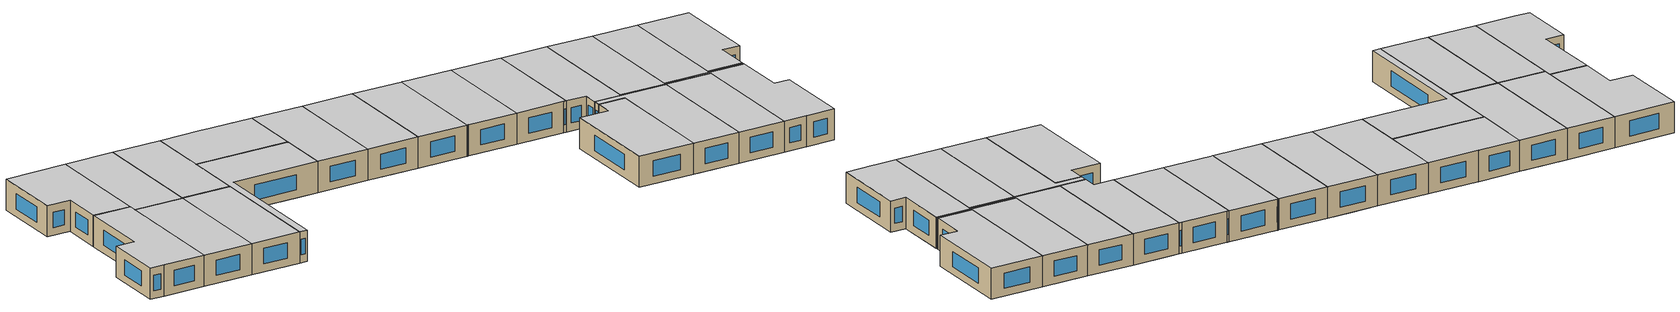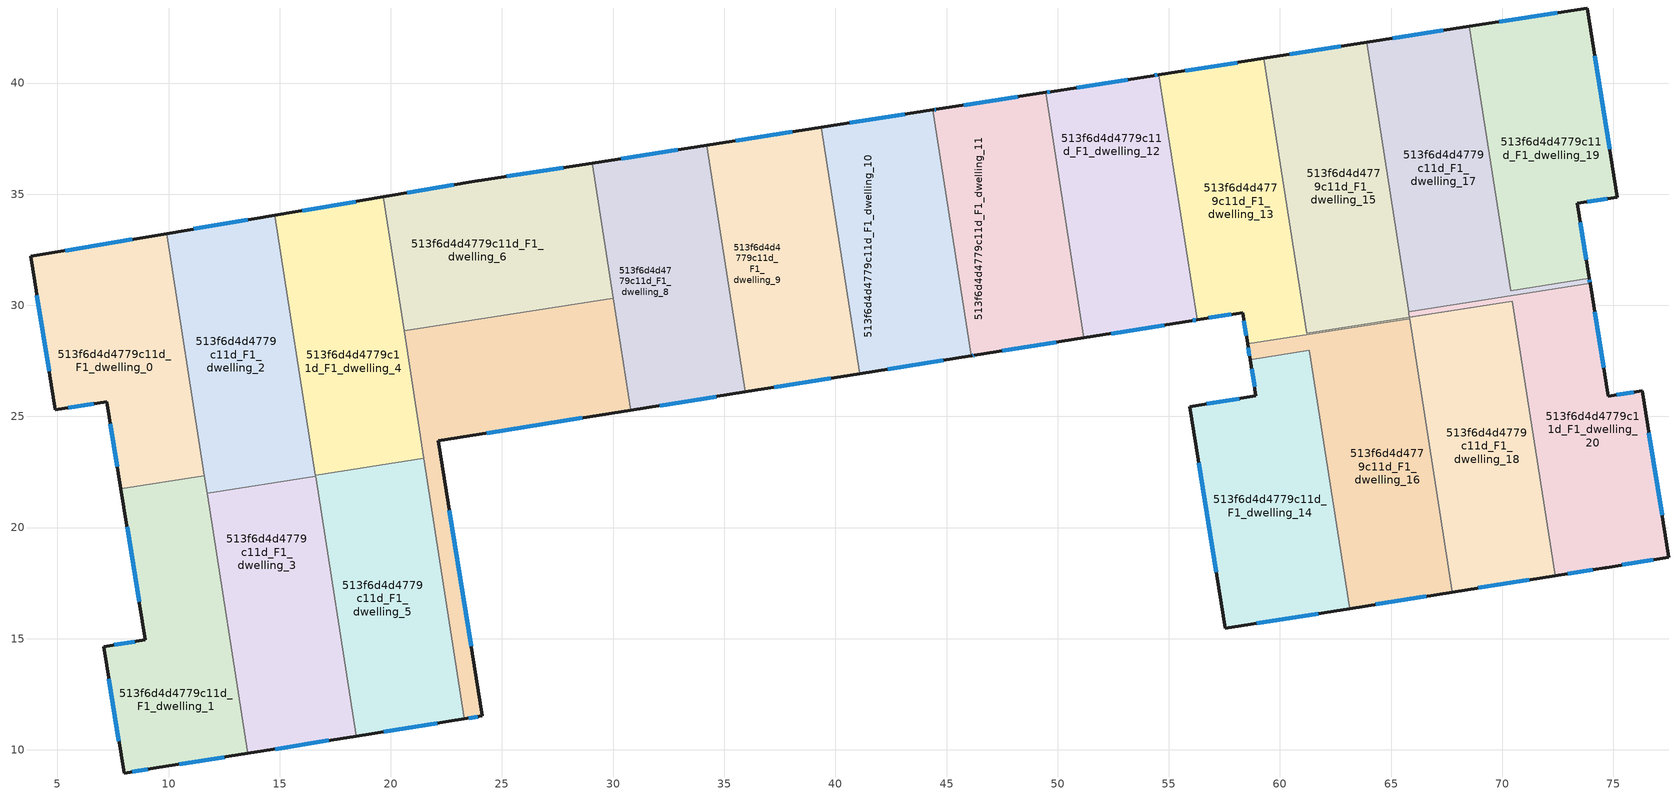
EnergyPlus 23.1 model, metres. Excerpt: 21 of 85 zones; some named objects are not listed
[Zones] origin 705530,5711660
513f6d4d4779c11d_F1_dwelling_0
 floor to 513f6d4d4779c11d_F0_dwelling_0 (EU_floor_Construction): 9.69,33.19 11.38,22.35 7.85,21.8 7.23,25.66 4.9,25.29 3.8,32.2 z3
 floor to 513f6d4d4779c11d_F0_dwelling_2 (EU_floor_Construction): 9.91,33.23 11.61,22.33 11.39,22.3 9.69,33.19 z3
 floor to 513f6d4d4779c11d_F0_dwelling_1 (EU_floor_Construction): 11.38,22.35 11.39,22.3 7.86,21.75 7.85,21.8 z3
 wall outside (EU_wall_Construction): 9.91,33.23 3.8,32.2 4.9,25.29 7.23,25.66 7.85,21.75 z3:6
 wall to 513f6d4d4779c11d_F1_dwelling_1 (EU_wall_Construction): 7.85,21.75 11.61,22.33 z3:6
 wall to 513f6d4d4779c11d_F1_dwelling_2 (EU_wall_Construction): 11.61,22.33 9.91,33.23 z3:6
 window (EU_Window_Construction): 8.36,32.97 5.34,32.46 / 7.39,24.67 7.7,22.74 / 5.49,25.38 6.64,25.56 / 4.07,30.45 4.62,27.04 z3.76:5.24
 ceiling to 513f6d4d4779c11d_F2_dwelling_0 (EU_floor_Construction): 11.61,22.33 9.91,33.23 3.8,32.2 4.9,25.29 7.23,25.66 7.85,21.75 z6
513f6d4d4779c11d_F1_dwelling_1
 floor to 513f6d4d4779c11d_F0_dwelling_3 (EU_floor_Construction): 12.67,15.54 13.56,9.84 9.44,9.18 7.99,8.96 7.08,14.65 8.95,14.94 8.95,14.96 z3
 floor to 513f6d4d4779c11d_F0_dwelling_1 (EU_floor_Construction): 11.73,21.55 12.67,15.54 8.95,14.96 7.86,21.75 11.39,22.3 11.51,21.52 z3
 floor to 513f6d4d4779c11d_F0_dwelling_2 (EU_floor_Construction): 11.61,22.33 11.73,21.57 11.51,21.54 11.51,21.52 11.39,22.3 z3
 wall outside (EU_wall_Construction): 7.85,21.75 8.95,14.94 7.08,14.65 7.99,8.96 9.44,9.18 13.56,9.84 z3:6
 wall to 513f6d4d4779c11d_F1_dwelling_3 (EU_wall_Construction): 13.56,9.84 11.73,21.56 z3:6
 wall to 513f6d4d4779c11d_F1_dwelling_2 (EU_wall_Construction): 11.73,21.56 11.61,22.33 z3:6
 window (EU_Window_Construction): 8.36,9.02 9.07,9.13 / 7.31,13.21 7.76,10.4 / 8.48,14.87 7.55,14.72 / 8.13,20.03 8.67,16.66 / 10.48,9.35 12.51,9.67 z3.76:5.24
 ceiling to 513f6d4d4779c11d_F2_dwelling_1 (EU_floor_Construction): 13.56,9.84 11.61,22.33 7.85,21.75 8.95,14.94 7.08,14.65 7.99,8.96 9.44,9.18 z6
513f6d4d4779c11d_F1_dwelling_10
 floor to 513f6d4d4779c11d_F0_dwelling_10 (EU_floor_Construction): 41.95,38.41 43.67,27.34 41.09,26.92 39.37,38.01 z3
 floor to 513f6d4d4779c11d_F0_dwelling_11 (EU_floor_Construction): 44.39,38.79 46.11,27.72 43.67,27.34 41.95,38.41 z3
 wall outside (EU_wall_Construction): 41.09,26.92 46.11,27.72 / 44.39,38.79 39.37,38.01 z3:6
 wall to 513f6d4d4779c11d_F1_dwelling_11 (EU_wall_Construction): 46.11,27.72 44.39,38.79 z3:6
 wall to 513f6d4d4779c11d_F1_dwelling_9 (EU_wall_Construction): 39.37,38.01 41.09,26.92 z3:6
 window (EU_Window_Construction): 42.36,27.13 44.84,27.52 / 43.12,38.59 40.64,38.2 z3.76:5.24
 ceiling to 513f6d4d4779c11d_F2_dwelling_10 (EU_floor_Construction): 46.11,27.72 44.39,38.79 39.37,38.01 41.09,26.92 z6
513f6d4d4779c11d_F1_dwelling_11
 floor to 513f6d4d4779c11d_F0_dwelling_11 (EU_floor_Construction): 46.88,39.18 48.61,28.12 46.25,27.75 46.16,27.73 46.11,27.72 44.39,38.79 z3
 floor to 513f6d4d4779c11d_F0_dwelling_13 (EU_floor_Construction): 50.32,34.06 51.18,28.53 48.61,28.12 47.74,33.66 z3
 floor to 513f6d4d4779c11d_F0_dwelling_12 (EU_floor_Construction): 49.46,39.58 50.32,34.06 47.74,33.66 46.88,39.18 z3
 wall outside (EU_wall_Construction): 49.46,39.58 44.53,38.81 44.43,38.8 44.39,38.79 / 46.11,27.72 46.16,27.73 46.26,27.75 51.18,28.53 z3:6
 wall to 513f6d4d4779c11d_F1_dwelling_12 (EU_wall_Construction): 51.18,28.53 49.46,39.58 z3:6
 window (EU_Window_Construction): 44.51,38.81 44.46,38.8 / 48.21,39.38 45.78,39.01 / 47.5,27.95 49.94,28.34 / 46.18,27.74 46.23,27.74 z3.76:5.24
 ceiling to 513f6d4d4779c11d_F2_dwelling_11 (EU_floor_Construction): 51.18,28.53 49.46,39.58 44.53,38.81 44.43,38.8 44.39,38.79 46.11,27.72 46.16,27.73 46.26,27.75 z6
513f6d4d4779c11d_F1_dwelling_12
 floor to 513f6d4d4779c11d_F0_dwelling_12 (EU_floor_Construction): 54.55,40.37 55.41,34.85 50.32,34.06 49.46,39.58 49.59,39.6 49.71,39.62 54.31,40.33 z3
 floor to 513f6d4d4779c11d_F0_dwelling_13 (EU_floor_Construction): 55.41,34.85 56.27,29.35 56.17,29.33 51.18,28.53 50.32,34.06 z3
 wall outside (EU_wall_Construction): 54.55,40.37 54.31,40.33 49.71,39.62 49.46,39.58 / 51.18,28.53 56.03,29.31 56.27,29.35 z3:6
 wall to 513f6d4d4779c11d_F1_dwelling_13 (EU_wall_Construction): 56.27,29.35 54.55,40.37 z3:6
 window (EU_Window_Construction): 54.49,40.36 54.37,40.34 / 56.09,29.32 56.21,29.34 / 52.41,28.73 54.8,29.11 / 49.64,39.61 49.52,39.59 / 53.14,40.15 50.87,39.8 z3.76:5.24
 ceiling to 513f6d4d4779c11d_F2_dwelling_12 (EU_floor_Construction): 56.03,29.31 56.27,29.35 54.55,40.37 54.31,40.33 49.71,39.62 49.46,39.58 51.18,28.53 z6
513f6d4d4779c11d_F1_dwelling_13
 floor to 513f6d4d4779c11d_F0_dwelling_14 (EU_floor_Construction): 59.28,41.11 61.2,28.74 65.83,29.46 65.84,29.4 58.55,28.26 58.32,29.67 57.01,29.47 55.3,40.49 z3
 floor to 513f6d4d4779c11d_F0_dwelling_12 (EU_floor_Construction): 55.3,40.49 56.16,34.97 55.41,34.85 54.55,40.37 z3
 floor to 513f6d4d4779c11d_F0_dwelling_13 (EU_floor_Construction): 56.16,34.97 57.01,29.47 56.27,29.35 55.41,34.85 z3
 wall outside (EU_wall_Construction): 56.27,29.35 58.32,29.67 58.55,28.26 / 59.28,41.11 54.55,40.37 z3:6
 wall to 513f6d4d4779c11d_F1_dwelling_18 (EU_wall_Construction): 65.84,29.4 65.83,29.46 61.2,28.74 z3:6
 wall to 513f6d4d4779c11d_F1_dwelling_16 (EU_wall_Construction): 58.55,28.26 65.84,29.4 z3:6
 wall to 513f6d4d4779c11d_F1_dwelling_15 (EU_wall_Construction): 61.2,28.74 59.28,41.11 z3:6
 window (EU_Window_Construction): 58.38,29.32 58.49,28.62 / 56.79,29.43 57.8,29.59 / 58.08,40.92 55.75,40.56 z3.76:5.24
 ceiling to 513f6d4d4779c11d_F2_dwelling_13 (EU_floor_Construction): 65.84,29.4 65.83,29.46 61.2,28.74 59.28,41.11 54.55,40.37 56.27,29.35 58.32,29.67 58.55,28.26 z6
513f6d4d4779c11d_F1_dwelling_14
 floor to 513f6d4d4779c11d_F0_dwelling_15 (EU_floor_Construction): 61.56,26.46 63.13,16.36 57.55,15.47 55.95,25.45 58.92,25.92 58.9,26.05 z3
 floor to 513f6d4d4779c11d_F0_dwelling_17 (EU_floor_Construction): 61.32,27.98 61.56,26.46 58.9,26.05 58.66,27.56 z3
 wall outside (EU_wall_Construction): 58.66,27.56 58.92,25.92 55.95,25.45 57.55,15.47 63.13,16.36 z3:6
 wall to 513f6d4d4779c11d_F1_dwelling_16 (EU_wall_Construction): 63.13,16.36 61.32,27.98 58.66,27.56 z3:6
 window (EU_Window_Construction): 58.96,15.69 61.72,16.13 / 56.35,22.92 57.14,17.99 / 58.17,25.8 56.7,25.57 / 58.72,27.15 58.86,26.34 z3.76:5.24
 ceiling to 513f6d4d4779c11d_F2_dwelling_14 (EU_floor_Construction): 63.13,16.36 61.32,27.98 58.66,27.56 58.92,25.92 55.95,25.45 57.55,15.47 z6
513f6d4d4779c11d_F1_dwelling_15
 floor to 513f6d4d4779c11d_F0_dwelling_16 (EU_floor_Construction): 63.9,41.83 65.79,29.72 65.79,29.67 65.82,29.47 70.15,30.14 61.83,28.84 59.91,41.21 z3
 floor to 513f6d4d4779c11d_F0_dwelling_14 (EU_floor_Construction): 59.91,41.21 61.83,28.84 61.2,28.74 59.28,41.11 z3
 wall outside (EU_wall_Construction): 63.9,41.83 59.28,41.11 z3:6
 wall to 513f6d4d4779c11d_F1_dwelling_20 (EU_wall_Construction): 70.45,30.18 65.82,29.47 65.79,29.67 65.79,29.72 z3:6
 wall to 513f6d4d4779c11d_F1_dwelling_17 (EU_wall_Construction): 65.79,29.72 63.9,41.83 z3:6
 wall to 513f6d4d4779c11d_F1_dwelling_18 (EU_wall_Construction): 61.2,28.74 70.45,30.18 z3:6
 window (EU_Window_Construction): 62.73,41.65 60.44,41.29 z3.76:5.24
 ceiling to 513f6d4d4779c11d_F2_dwelling_15 (EU_floor_Construction): 70.45,30.18 65.82,29.47 65.79,29.67 63.9,41.83 59.28,41.11 61.2,28.74 z6
513f6d4d4779c11d_F1_dwelling_16
 floor to 513f6d4d4779c11d_F0_dwelling_17 (EU_floor_Construction): 65.9,29.02 67.75,17.1 63.76,16.46 62.19,26.56 61.56,26.46 61.32,27.98 58.66,27.56 58.61,27.88 z3
 floor to 513f6d4d4779c11d_F0_dwelling_15 (EU_floor_Construction): 62.19,26.56 63.76,16.46 63.13,16.36 61.56,26.46 z3
 floor to 513f6d4d4779c11d_F0_dwelling_14 (EU_floor_Construction): 65.84,29.4 65.9,29.02 58.61,27.88 58.55,28.26 z3
 wall outside (EU_wall_Construction): 63.13,16.36 67.75,17.1 / 58.55,28.26 58.66,27.56 z3:6
 wall to 513f6d4d4779c11d_F1_dwelling_18 (EU_wall_Construction): 67.75,17.1 65.84,29.4 z3:6
 window (EU_Window_Construction): 64.3,16.54 66.59,16.91 / 58.57,28.09 58.63,27.74 z3.76:5.24
 ceiling to 513f6d4d4779c11d_F2_dwelling_16 (EU_floor_Construction): 67.75,17.1 65.84,29.4 58.55,28.26 58.66,27.56 61.32,27.98 63.13,16.36 z6
513f6d4d4779c11d_F1_dwelling_17
 floor to 513f6d4d4779c11d_F0_dwelling_16 (EU_floor_Construction): 64.32,41.89 66.21,29.79 65.79,29.72 63.9,41.83 z3
 floor to 513f6d4d4779c11d_F0_dwelling_18 (EU_floor_Construction): 68.52,42.55 70.38,30.66 73.92,31.21 73.95,30.99 66.21,29.79 64.32,41.89 z3
 wall outside (EU_wall_Construction): 68.52,42.55 63.9,41.83 / 73.95,30.99 73.92,31.21 z3:6
 wall to 513f6d4d4779c11d_F1_dwelling_19 (EU_wall_Construction): 73.92,31.21 70.38,30.66 68.52,42.55 z3:6
 wall to 513f6d4d4779c11d_F1_dwelling_20 (EU_wall_Construction): 65.79,29.72 73.95,30.99 z3:6
 window (EU_Window_Construction): 67.35,42.37 65.07,42.01 / 73.94,31.05 73.93,31.15 z3.76:5.24
 ceiling to 513f6d4d4779c11d_F2_dwelling_17 (EU_floor_Construction): 73.95,30.99 73.92,31.21 70.38,30.66 68.52,42.55 63.9,41.83 65.79,29.72 z6
513f6d4d4779c11d_F1_dwelling_18
 floor to 513f6d4d4779c11d_F0_dwelling_19 (EU_floor_Construction): 70.45,30.18 72.38,17.83 68.17,17.16 66.25,29.53 62.63,28.96 z3
 floor to 513f6d4d4779c11d_F0_dwelling_17 (EU_floor_Construction): 66.32,29.08 68.17,17.16 67.75,17.1 65.9,29.02 z3
 floor to 513f6d4d4779c11d_F0_dwelling_14 (EU_floor_Construction): 66.25,29.53 66.32,29.08 65.9,29.02 65.83,29.46 61.2,28.74 z3
 wall outside (EU_wall_Construction): 67.75,17.1 72.38,17.83 z3:6
 wall to 513f6d4d4779c11d_F1_dwelling_20 (EU_wall_Construction): 72.38,17.83 70.45,30.18 z3:6
 window (EU_Window_Construction): 68.92,17.28 71.21,17.65 z3.76:5.24
 ceiling to 513f6d4d4779c11d_F2_dwelling_18 (EU_floor_Construction): 72.38,17.83 70.45,30.18 61.2,28.74 65.83,29.46 67.75,17.1 z6
513f6d4d4779c11d_F1_dwelling_19
 floor to 513f6d4d4779c11d_F0_dwelling_18 (EU_floor_Construction): 68.73,42.58 70.58,30.72 73.91,31.24 73.92,31.21 70.38,30.66 68.52,42.55 z3
 floor to 513f6d4d4779c11d_F0_dwelling_20 (EU_floor_Construction): 73.82,43.38 75.19,34.87 73.38,34.58 73.91,31.24 70.58,30.72 68.73,42.58 z3
 wall outside (EU_wall_Construction): 73.92,31.21 73.38,34.58 75.19,34.87 73.82,43.38 68.52,42.55 z3:6
 window (EU_Window_Construction): 74.84,37.02 74.16,41.22 / 73.83,34.65 74.73,34.79 / 73.78,32.06 73.51,33.73 / 72.48,43.17 69.86,42.76 z3.76:5.24
 ceiling to 513f6d4d4779c11d_F2_dwelling_19 (EU_floor_Construction): 73.92,31.21 73.38,34.58 75.19,34.87 73.82,43.38 68.52,42.55 70.38,30.66 z6
513f6d4d4779c11d_F1_dwelling_2
 floor to 513f6d4d4779c11d_F0_dwelling_2 (EU_floor_Construction): 14.34,33.98 16.17,22.28 16.61,22.35 16.61,22.33 11.73,21.57 9.91,33.23 z3
 floor to 513f6d4d4779c11d_F0_dwelling_5 (EU_floor_Construction): 16.61,22.33 16.62,22.32 11.73,21.56 11.73,21.57 z3
 floor to 513f6d4d4779c11d_F0_dwelling_4 (EU_floor_Construction): 14.79,34.05 16.1,25.64 15.65,25.57 14.34,33.98 z3
 floor to 513f6d4d4779c11d_F0_dwelling_7 (EU_floor_Construction): 16.1,25.64 16.61,22.35 16.17,22.28 15.65,25.57 z3
 wall outside (EU_wall_Construction): 14.79,34.05 9.91,33.23 z3:6
 wall to 513f6d4d4779c11d_F1_dwelling_3 (EU_wall_Construction): 11.73,21.56 16.62,22.32 z3:6
 wall to 513f6d4d4779c11d_F1_dwelling_4 (EU_wall_Construction): 16.61,22.36 14.79,34.05 z3:6
 wall to 513f6d4d4779c11d_F1_dwelling_5 (EU_wall_Construction): 16.62,22.32 16.61,22.36 z3:6
 window (EU_Window_Construction): 13.55,33.85 11.14,33.44 z3.76:5.24
 ceiling to 513f6d4d4779c11d_F2_dwelling_2 (EU_floor_Construction): 16.62,22.32 14.79,34.05 9.91,33.23 11.73,21.56 z6
513f6d4d4779c11d_F1_dwelling_20
 floor to 513f6d4d4779c11d_F0_dwelling_21 (EU_floor_Construction): 73.96,30.95 74.76,25.92 76.3,26.16 77.5,18.66 72.59,17.87 70.66,30.22 66.24,29.53 66.21,29.75 z3
 floor to 513f6d4d4779c11d_F0_dwelling_16 (EU_floor_Construction): 66.78,29.62 65.82,29.47 65.79,29.67 65.79,29.72 66.21,29.79 66.24,29.53 z3
 floor adiabatic (EU_floor_Construction): 70.66,30.22 72.59,17.87 72.38,17.83 70.45,30.19 66.78,29.62 66.24,29.53 z3
 floor to 513f6d4d4779c11d_F0_dwelling_18 (EU_floor_Construction): 73.95,30.99 73.96,30.95 66.21,29.75 66.21,29.79 z3
 wall outside (EU_wall_Construction): 72.38,17.83 74.65,18.2 74.69,18.2 77.5,18.66 76.3,26.16 74.76,25.92 73.95,30.99 z3:6
 window (EU_Window_Construction): 77.19,20.55 76.6,24.26 / 75.4,18.32 76.79,18.54 / 72.95,17.93 74.07,18.11 / 74.56,27.2 74.16,29.71 / 75.91,26.1 75.15,25.98 z3.76:5.24
 ceiling to 513f6d4d4779c11d_F2_dwelling_20 (EU_floor_Construction): 77.5,18.66 76.3,26.16 74.76,25.92 73.95,30.99 65.79,29.72 65.79,29.67 65.82,29.47 70.45,30.19 72.38,17.83 74.65,18.2 74.69,18.2 z6
513f6d4d4779c11d_F1_dwelling_3
 floor to 513f6d4d4779c11d_F0_dwelling_1 (EU_floor_Construction): 16.17,22.25 17.11,16.23 12.67,15.54 11.73,21.55 z3
 floor to 513f6d4d4779c11d_F0_dwelling_3 (EU_floor_Construction): 17.15,15.98 17.99,10.55 13.56,9.84 12.67,15.54 17.11,16.23 z3
 floor to 513f6d4d4779c11d_F0_dwelling_5 (EU_floor_Construction): 16.62,22.32 18.44,10.62 17.99,10.55 17.15,15.98 17.11,16.23 16.17,22.25 11.73,21.56 z3
 wall outside (EU_wall_Construction): 13.56,9.84 18.44,10.62 z3:6
 wall to 513f6d4d4779c11d_F1_dwelling_5 (EU_wall_Construction): 18.44,10.62 16.62,22.32 z3:6
 window (EU_Window_Construction): 14.79,10.04 17.2,10.42 z3.76:5.24
 ceiling to 513f6d4d4779c11d_F2_dwelling_3 (EU_floor_Construction): 18.44,10.62 16.62,22.32 11.73,21.56 13.56,9.84 z6
513f6d4d4779c11d_F1_dwelling_4
 floor to 513f6d4d4779c11d_F0_dwelling_4 (EU_floor_Construction): 18.99,34.76 20.02,28.16 20.68,28.27 20.97,26.4 16.1,25.64 14.79,34.05 z3
 floor to 513f6d4d4779c11d_F0_dwelling_7 (EU_floor_Construction): 20.97,26.4 21.49,23.12 16.61,22.36 16.1,25.64 z3
 floor to 513f6d4d4779c11d_F0_dwelling_6 (EU_floor_Construction): 19.65,34.88 20.68,28.27 20.02,28.16 18.99,34.76 z3
 wall outside (EU_wall_Construction): 19.65,34.88 14.79,34.05 z3:6
 wall to 513f6d4d4779c11d_F1_dwelling_5 (EU_wall_Construction): 16.61,22.36 21.49,23.12 z3:6
 wall to 513f6d4d4779c11d_F1_dwelling_6 (EU_wall_Construction): 20.59,28.85 19.65,34.88 z3:6
 wall to 513f6d4d4779c11d_F1_dwelling_7 (EU_wall_Construction): 21.49,23.12 20.59,28.85 z3:6
 window (EU_Window_Construction): 18.42,34.67 16.02,34.26 z3.76:5.24
 ceiling to 513f6d4d4779c11d_F2_dwelling_4 (EU_floor_Construction): 21.49,23.12 19.65,34.88 14.79,34.05 16.61,22.36 z6
513f6d4d4779c11d_F1_dwelling_5
 floor to 513f6d4d4779c11d_F0_dwelling_5 (EU_floor_Construction): 20.82,22.99 22.65,11.29 18.44,10.62 16.61,22.33 z3
 floor to 513f6d4d4779c11d_F0_dwelling_2 (EU_floor_Construction): 20.82,23.01 20.82,22.99 16.61,22.33 16.61,22.35 z3
 floor to 513f6d4d4779c11d_F0_dwelling_7 (EU_floor_Construction): 21.49,23.12 23.31,11.4 22.65,11.29 20.82,23.01 16.61,22.35 z3
 wall outside (EU_wall_Construction): 18.44,10.62 23.31,11.4 z3:6
 wall to 513f6d4d4779c11d_F1_dwelling_7 (EU_wall_Construction): 23.31,11.4 21.49,23.12 z3:6
 window (EU_Window_Construction): 19.67,10.82 22.08,11.2 z3.76:5.24
 ceiling to 513f6d4d4779c11d_F2_dwelling_5 (EU_floor_Construction): 23.31,11.4 21.49,23.12 16.61,22.36 18.44,10.62 z6
513f6d4d4779c11d_F1_dwelling_6
 floor to 513f6d4d4779c11d_F0_dwelling_6 (EU_floor_Construction): 27.19,36.11 28.14,30.02 20.59,28.85 19.65,34.88 23.9,35.59 23.92,35.6 z3
 floor adiabatic (EU_floor_Construction): 29.06,36.4 30.01,30.32 28.14,30.02 27.19,36.11 z3
 wall outside (EU_wall_Construction): 29.06,36.4 23.92,35.6 23.9,35.59 19.65,34.88 z3:6
 wall to 513f6d4d4779c11d_F1_dwelling_7 (EU_wall_Construction): 20.59,28.85 30.01,30.32 z3:6
 wall to 513f6d4d4779c11d_F1_dwelling_8 (EU_wall_Construction): 30.01,30.32 29.06,36.4 z3:6
 window (EU_Window_Construction): 22.83,35.41 20.73,35.06 / 27.76,36.2 25.22,35.8 z3.76:5.24
 ceiling to 513f6d4d4779c11d_F2_dwelling_6 (EU_floor_Construction): 30.01,30.32 29.06,36.4 23.92,35.6 23.9,35.59 19.65,34.88 20.59,28.85 z6
513f6d4d4779c11d_F1_dwelling_7
 floor to 513f6d4d4779c11d_F0_dwelling_7 (EU_floor_Construction): 28.52,27.58 28.93,24.98 22.13,23.9 24.11,11.53 23.31,11.4 20.97,26.4 z3
 floor to 513f6d4d4779c11d_F0_dwelling_4 (EU_floor_Construction): 28.23,29.44 28.52,27.58 20.97,26.4 20.68,28.27 z3
 floor to 513f6d4d4779c11d_F0_dwelling_6 (EU_floor_Construction): 28.14,30.02 28.23,29.44 20.68,28.27 20.59,28.85 z3
 floor adiabatic (EU_floor_Construction): 30.01,30.32 30.8,25.28 28.93,24.98 28.14,30.02 z3
 wall outside (EU_wall_Construction): 23.31,11.4 24.11,11.53 22.13,23.9 30.8,25.28 z3:6
 wall to 513f6d4d4779c11d_F1_dwelling_8 (EU_wall_Construction): 30.8,25.28 30.01,30.31 z3:6
 window (EU_Window_Construction): 23.61,14.66 22.63,20.77 / 23.51,11.43 23.91,11.49 / 24.32,24.25 28.61,24.93 z3.76:5.24
 ceiling to 513f6d4d4779c11d_F2_dwelling_7 (EU_floor_Construction): 24.11,11.53 22.13,23.9 30.8,25.28 30.01,30.32 20.59,28.85 23.31,11.4 z6
513f6d4d4779c11d_F1_dwelling_8
 floor to 513f6d4d4779c11d_F0_dwelling_8 (EU_floor_Construction): 32.1,36.87 33.83,25.77 30.8,25.28 29.06,36.4 z3
 floor to 513f6d4d4779c11d_F0_dwelling_9 (EU_floor_Construction): 34.21,37.2 35.94,26.1 33.83,25.77 32.1,36.87 z3
 wall outside (EU_wall_Construction): 34.21,37.2 29.06,36.4 / 30.8,25.28 35.94,26.1 z3:6
 wall to 513f6d4d4779c11d_F1_dwelling_9 (EU_wall_Construction): 35.94,26.1 34.21,37.2 z3:6
 window (EU_Window_Construction): 32.91,37 30.36,36.6 / 32.1,25.49 34.64,25.89 z3.76:5.24
 ceiling to 513f6d4d4779c11d_F2_dwelling_8 (EU_floor_Construction): 35.94,26.1 34.21,37.2 29.06,36.4 30.8,25.28 z6
513f6d4d4779c11d_F1_dwelling_9
 floor to 513f6d4d4779c11d_F0_dwelling_9 (EU_floor_Construction): 37.02,37.64 38.75,26.55 35.94,26.1 34.21,37.2 z3
 floor to 513f6d4d4779c11d_F0_dwelling_10 (EU_floor_Construction): 39.37,38.01 41.09,26.92 38.75,26.55 37.02,37.64 z3
 wall outside (EU_wall_Construction): 39.37,38.01 34.21,37.2 / 35.94,26.1 41.09,26.92 z3:6
 window (EU_Window_Construction): 38.06,37.8 35.51,37.41 / 37.24,26.31 39.79,26.72 z3.76:5.24
 ceiling to 513f6d4d4779c11d_F2_dwelling_9 (EU_floor_Construction): 41.09,26.92 39.37,38.01 34.21,37.2 35.94,26.1 z6
[Building]
EU S2 Campaign: North Axis=0; Terrain=City; Solar Distribution=FullExterior
[Site:Location]
London: Latitude=51.5; Longitude=-0.5; Time Zone=0; Elevation=25
[SizingPeriod:WeatherFileDays]
AnnualSizingPeriod: Begin Month=1; Begin Day of Month=1; End Month=12; End Day of Month=31; Day of Week for Start Day=Monday; Use Weather File Daylight Saving Period=No; Use Weather File Rain and Snow Indicators=No
[MATERIAL]
EU_InternalMass_Material: Roughness=MediumRough; Thickness=0.1; Conductivity=1; Density=1800; Specific Heat=900; Thermal Absorptance=0.9; Solar Absorptance=0.7; Visible Absorptance=0.7
[MATERIAL:NOMASS] Roughness=MediumRough; Thermal Absorptance=0.9; Solar Absorptance=0.7; Visible Absorptance=0.7
Name | Thermal Resistance
EU_wall_NoMass | 0.655885
EU_floor_NoMass | 2.16442
[WINDOWMATERIAL:SIMPLEGLAZINGSYSTEM]
EU_Window_SimpleGlazing: UFactor=2.91071; Solar Heat Gain Coefficient=0.76; Visible Transmittance=0.76
[CONSTRUCTION]
EU_wall_Construction: EU_wall_NoMass
EU_floor_Construction: EU_floor_NoMass
EU_Window_Construction: EU_Window_SimpleGlazing
EU_InternalMass_Construction: EU_InternalMass_Material
[ZONE] Type=1; Multiplier=1; Ceiling Height=autocalculate; Floor Area=autocalculate; Part of Total Floor Area=Yes
Name | Volume
513f6d4d4779c11d_F1_dwelling_0 | 175.718
513f6d4d4779c11d_F1_dwelling_1; 513f6d4d4779c11d_F1_dwelling_2 | 175.737
513f6d4d4779c11d_F1_dwelling_10 | 170.733
513f6d4d4779c11d_F1_dwelling_11 | 172.371
513f6d4d4779c11d_F1_dwelling_12 | 172.738
513f6d4d4779c11d_F1_dwelling_13 | 172.3
513f6d4d4779c11d_F1_dwelling_14 | 185.596
513f6d4d4779c11d_F1_dwelling_15 | 175.709
513f6d4d4779c11d_F1_dwelling_16 | 180.692
513f6d4d4779c11d_F1_dwelling_17 | 174.486
513f6d4d4779c11d_F1_dwelling_18 | 175.668
513f6d4d4779c11d_F1_dwelling_19 | 175.745
513f6d4d4779c11d_F1_dwelling_20 | 176.977
513f6d4d4779c11d_F1_dwelling_3 | 175.754
513f6d4d4779c11d_F1_dwelling_4 | 175.733
513f6d4d4779c11d_F1_dwelling_5 | 175.72
513f6d4d4779c11d_F1_dwelling_6 | 175.727
513f6d4d4779c11d_F1_dwelling_7 | 175.731
513f6d4d4779c11d_F1_dwelling_8 | 175.736
513f6d4d4779c11d_F1_dwelling_9 | 175.721
[INTERNALMASS] Construction=EU_InternalMass_Construction
Name | Zone or ZoneList | Surface Area
513f6d4d4779c11d_F1_dwelling_0_EU_InternalMass | 513f6d4d4779c11d_F1_dwelling_0 | 58.5741
513f6d4d4779c11d_F1_dwelling_1_EU_InternalMass | 513f6d4d4779c11d_F1_dwelling_1 | 58.5788
513f6d4d4779c11d_F1_dwelling_2_EU_InternalMass | 513f6d4d4779c11d_F1_dwelling_2 | 58.5809
513f6d4d4779c11d_F1_dwelling_3_EU_InternalMass | 513f6d4d4779c11d_F1_dwelling_3 | 58.5852
513f6d4d4779c11d_F1_dwelling_4_EU_InternalMass | 513f6d4d4779c11d_F1_dwelling_4 | 58.5784
513f6d4d4779c11d_F1_dwelling_5_EU_InternalMass | 513f6d4d4779c11d_F1_dwelling_5 | 58.5741
513f6d4d4779c11d_F1_dwelling_6_EU_InternalMass | 513f6d4d4779c11d_F1_dwelling_6 | 58.5751
513f6d4d4779c11d_F1_dwelling_7_EU_InternalMass | 513f6d4d4779c11d_F1_dwelling_7 | 58.5774
513f6d4d4779c11d_F1_dwelling_8_EU_InternalMass | 513f6d4d4779c11d_F1_dwelling_8 | 58.5784
513f6d4d4779c11d_F1_dwelling_9_EU_InternalMass | 513f6d4d4779c11d_F1_dwelling_9 | 58.5738
513f6d4d4779c11d_F1_dwelling_10_EU_InternalMass | 513f6d4d4779c11d_F1_dwelling_10 | 56.9098
513f6d4d4779c11d_F1_dwelling_11_EU_InternalMass | 513f6d4d4779c11d_F1_dwelling_11 | 57.4589
513f6d4d4779c11d_F1_dwelling_12_EU_InternalMass | 513f6d4d4779c11d_F1_dwelling_12 | 57.5794
513f6d4d4779c11d_F1_dwelling_13_EU_InternalMass | 513f6d4d4779c11d_F1_dwelling_13 | 57.4403
513f6d4d4779c11d_F1_dwelling_14_EU_InternalMass | 513f6d4d4779c11d_F1_dwelling_14 | 61.8634
513f6d4d4779c11d_F1_dwelling_15_EU_InternalMass | 513f6d4d4779c11d_F1_dwelling_15 | 58.5781
513f6d4d4779c11d_F1_dwelling_16_EU_InternalMass | 513f6d4d4779c11d_F1_dwelling_16 | 60.2307
513f6d4d4779c11d_F1_dwelling_17_EU_InternalMass | 513f6d4d4779c11d_F1_dwelling_17 | 58.1648
513f6d4d4779c11d_F1_dwelling_18_EU_InternalMass | 513f6d4d4779c11d_F1_dwelling_18 | 58.5802
513f6d4d4779c11d_F1_dwelling_19_EU_InternalMass | 513f6d4d4779c11d_F1_dwelling_19 | 58.5804
513f6d4d4779c11d_F1_dwelling_20_EU_InternalMass | 513f6d4d4779c11d_F1_dwelling_20 | 58.9871
[OTHEREQUIPMENT] Fuel Type=Electricity; Design Level Calculation Method=Watts/Area; Power per Zone Floor Area=1; Fraction Latent=0; Fraction Radiant=0; Fraction Lost=0; Carbon Dioxide Generation Rate=0; EndUse Subcategory=EU_Step8_InternalGains
Name | Zone or ZoneList or Space or SpaceList | Schedule
EU_Step8_InternalGain_513f6d4d4779c11d_F1_dwelling_0_f000 | 513f6d4d4779c11d_F1_dwelling_0 | EU_Step8_GainSchedule_513f6d4d4779c11d_F1_dwelling_0_f000
EU_Step8_InternalGain_513f6d4d4779c11d_F1_dwelling_1_f000 | 513f6d4d4779c11d_F1_dwelling_1 | EU_Step8_GainSchedule_513f6d4d4779c11d_F1_dwelling_1_f000
EU_Step8_InternalGain_513f6d4d4779c11d_F1_dwelling_2_f000 | 513f6d4d4779c11d_F1_dwelling_2 | EU_Step8_GainSchedule_513f6d4d4779c11d_F1_dwelling_2_f000
EU_Step8_InternalGain_513f6d4d4779c11d_F1_dwelling_3_f000 | 513f6d4d4779c11d_F1_dwelling_3 | EU_Step8_GainSchedule_513f6d4d4779c11d_F1_dwelling_3_f000
EU_Step8_InternalGain_513f6d4d4779c11d_F1_dwelling_4_f000 | 513f6d4d4779c11d_F1_dwelling_4 | EU_Step8_GainSchedule_513f6d4d4779c11d_F1_dwelling_4_f000
EU_Step8_InternalGain_513f6d4d4779c11d_F1_dwelling_5_f000 | 513f6d4d4779c11d_F1_dwelling_5 | EU_Step8_GainSchedule_513f6d4d4779c11d_F1_dwelling_5_f000
EU_Step8_InternalGain_513f6d4d4779c11d_F1_dwelling_6_f000 | 513f6d4d4779c11d_F1_dwelling_6 | EU_Step8_GainSchedule_513f6d4d4779c11d_F1_dwelling_6_f000
EU_Step8_InternalGain_513f6d4d4779c11d_F1_dwelling_7_f000 | 513f6d4d4779c11d_F1_dwelling_7 | EU_Step8_GainSchedule_513f6d4d4779c11d_F1_dwelling_7_f000
EU_Step8_InternalGain_513f6d4d4779c11d_F1_dwelling_8_f000 | 513f6d4d4779c11d_F1_dwelling_8 | EU_Step8_GainSchedule_513f6d4d4779c11d_F1_dwelling_8_f000
EU_Step8_InternalGain_513f6d4d4779c11d_F1_dwelling_9_f000 | 513f6d4d4779c11d_F1_dwelling_9 | EU_Step8_GainSchedule_513f6d4d4779c11d_F1_dwelling_9_f000
EU_Step8_InternalGain_513f6d4d4779c11d_F1_dwelling_10_f000 | 513f6d4d4779c11d_F1_dwelling_10 | EU_Step8_GainSchedule_513f6d4d4779c11d_F1_dwelling_10_f000
EU_Step8_InternalGain_513f6d4d4779c11d_F1_dwelling_11_f000 | 513f6d4d4779c11d_F1_dwelling_11 | EU_Step8_GainSchedule_513f6d4d4779c11d_F1_dwelling_11_f000
EU_Step8_InternalGain_513f6d4d4779c11d_F1_dwelling_12_f000 | 513f6d4d4779c11d_F1_dwelling_12 | EU_Step8_GainSchedule_513f6d4d4779c11d_F1_dwelling_12_f000
EU_Step8_InternalGain_513f6d4d4779c11d_F1_dwelling_13_f000 | 513f6d4d4779c11d_F1_dwelling_13 | EU_Step8_GainSchedule_513f6d4d4779c11d_F1_dwelling_13_f000
EU_Step8_InternalGain_513f6d4d4779c11d_F1_dwelling_14_f000 | 513f6d4d4779c11d_F1_dwelling_14 | EU_Step8_GainSchedule_513f6d4d4779c11d_F1_dwelling_14_f000
EU_Step8_InternalGain_513f6d4d4779c11d_F1_dwelling_15_f000 | 513f6d4d4779c11d_F1_dwelling_15 | EU_Step8_GainSchedule_513f6d4d4779c11d_F1_dwelling_15_f000
EU_Step8_InternalGain_513f6d4d4779c11d_F1_dwelling_16_f000 | 513f6d4d4779c11d_F1_dwelling_16 | EU_Step8_GainSchedule_513f6d4d4779c11d_F1_dwelling_16_f000
EU_Step8_InternalGain_513f6d4d4779c11d_F1_dwelling_17_f000 | 513f6d4d4779c11d_F1_dwelling_17 | EU_Step8_GainSchedule_513f6d4d4779c11d_F1_dwelling_17_f000
EU_Step8_InternalGain_513f6d4d4779c11d_F1_dwelling_18_f000 | 513f6d4d4779c11d_F1_dwelling_18 | EU_Step8_GainSchedule_513f6d4d4779c11d_F1_dwelling_18_f000
EU_Step8_InternalGain_513f6d4d4779c11d_F1_dwelling_19_f000 | 513f6d4d4779c11d_F1_dwelling_19 | EU_Step8_GainSchedule_513f6d4d4779c11d_F1_dwelling_19_f000
EU_Step8_InternalGain_513f6d4d4779c11d_F1_dwelling_20_f000 | 513f6d4d4779c11d_F1_dwelling_20 | EU_Step8_GainSchedule_513f6d4d4779c11d_F1_dwelling_20_f000
[ZONEVENTILATION:DESIGNFLOWRATE] Schedule=EU_AlwaysOn; Design Flow Rate Calculation Method=AirChanges/Hour; Air Changes per Hour=0.462017; Ventilation Type=Natural; Fan Pressure Rise=0; Fan Total Efficiency=1; Constant Term Coefficient=1; Temperature Term Coefficient=0; Velocity Term Coefficient=0; Velocity Squared Term Coefficient=0; Minimum Indoor Temperature=-100; Maximum Indoor Temperature=100; Delta Temperature=-100; Minimum Outdoor Temperature=-100; Maximum Outdoor Temperature=100; Maximum Wind Speed=40
Name | Zone or ZoneList or Space or SpaceList
EU_ConstantAir_513f6d4d4779c11d_F1_dwelling_0 | 513f6d4d4779c11d_F1_dwelling_0
EU_ConstantAir_513f6d4d4779c11d_F1_dwelling_1 | 513f6d4d4779c11d_F1_dwelling_1
EU_ConstantAir_513f6d4d4779c11d_F1_dwelling_2 | 513f6d4d4779c11d_F1_dwelling_2
EU_ConstantAir_513f6d4d4779c11d_F1_dwelling_3 | 513f6d4d4779c11d_F1_dwelling_3
EU_ConstantAir_513f6d4d4779c11d_F1_dwelling_4 | 513f6d4d4779c11d_F1_dwelling_4
EU_ConstantAir_513f6d4d4779c11d_F1_dwelling_5 | 513f6d4d4779c11d_F1_dwelling_5
EU_ConstantAir_513f6d4d4779c11d_F1_dwelling_6 | 513f6d4d4779c11d_F1_dwelling_6
EU_ConstantAir_513f6d4d4779c11d_F1_dwelling_7 | 513f6d4d4779c11d_F1_dwelling_7
EU_ConstantAir_513f6d4d4779c11d_F1_dwelling_8 | 513f6d4d4779c11d_F1_dwelling_8
EU_ConstantAir_513f6d4d4779c11d_F1_dwelling_9 | 513f6d4d4779c11d_F1_dwelling_9
EU_ConstantAir_513f6d4d4779c11d_F1_dwelling_10 | 513f6d4d4779c11d_F1_dwelling_10
EU_ConstantAir_513f6d4d4779c11d_F1_dwelling_11 | 513f6d4d4779c11d_F1_dwelling_11
EU_ConstantAir_513f6d4d4779c11d_F1_dwelling_12 | 513f6d4d4779c11d_F1_dwelling_12
EU_ConstantAir_513f6d4d4779c11d_F1_dwelling_13 | 513f6d4d4779c11d_F1_dwelling_13
EU_ConstantAir_513f6d4d4779c11d_F1_dwelling_14 | 513f6d4d4779c11d_F1_dwelling_14
EU_ConstantAir_513f6d4d4779c11d_F1_dwelling_15 | 513f6d4d4779c11d_F1_dwelling_15
EU_ConstantAir_513f6d4d4779c11d_F1_dwelling_16 | 513f6d4d4779c11d_F1_dwelling_16
EU_ConstantAir_513f6d4d4779c11d_F1_dwelling_17 | 513f6d4d4779c11d_F1_dwelling_17
EU_ConstantAir_513f6d4d4779c11d_F1_dwelling_18 | 513f6d4d4779c11d_F1_dwelling_18
EU_ConstantAir_513f6d4d4779c11d_F1_dwelling_19 | 513f6d4d4779c11d_F1_dwelling_19
EU_ConstantAir_513f6d4d4779c11d_F1_dwelling_20 | 513f6d4d4779c11d_F1_dwelling_20
[HVACTEMPLATE:ZONE:IDEALLOADSAIRSYSTEM] System Availability Schedule=EU_AlwaysOn; Maximum Heating Supply Air Temperature=50; Minimum Cooling Supply Air Temperature=13; Maximum Heating Supply Air Humidity Ratio=0.0156; Minimum Cooling Supply Air Humidity Ratio=0.0077; Heating Limit=NoLimit; Cooling Limit=NoLimit; Heating Availability Schedule=EU_AlwaysOn; Cooling Availability Schedule=EU_CoolingOff; Dehumidification Control Type=ConstantSensibleHeatRatio; Cooling Sensible Heat Ratio=0.7; Dehumidification Setpoint=60; Humidification Control Type=None; Humidification Setpoint=30; Outdoor Air Method=None; Outdoor Air Flow Rate per Person=0.00944; Outdoor Air Flow Rate per Zone Floor Area=0; Outdoor Air Flow Rate per Zone=0; Demand Controlled Ventilation Type=None; Outdoor Air Economizer Type=NoEconomizer; Heat Recovery Type=None; Sensible Heat Recovery Effectiveness=0.7; Latent Heat Recovery Effectiveness=0.65
Name | Template Thermostat
513f6d4d4779c11d_F1_dwelling_0 | EU_HeatOnly_513f6d4d4779c11d_F1_dwelling_0
513f6d4d4779c11d_F1_dwelling_1 | EU_HeatOnly_513f6d4d4779c11d_F1_dwelling_1
513f6d4d4779c11d_F1_dwelling_2 | EU_HeatOnly_513f6d4d4779c11d_F1_dwelling_2
513f6d4d4779c11d_F1_dwelling_3 | EU_HeatOnly_513f6d4d4779c11d_F1_dwelling_3
513f6d4d4779c11d_F1_dwelling_4 | EU_HeatOnly_513f6d4d4779c11d_F1_dwelling_4
513f6d4d4779c11d_F1_dwelling_5 | EU_HeatOnly_513f6d4d4779c11d_F1_dwelling_5
513f6d4d4779c11d_F1_dwelling_6 | EU_HeatOnly_513f6d4d4779c11d_F1_dwelling_6
513f6d4d4779c11d_F1_dwelling_7 | EU_HeatOnly_513f6d4d4779c11d_F1_dwelling_7
513f6d4d4779c11d_F1_dwelling_8 | EU_HeatOnly_513f6d4d4779c11d_F1_dwelling_8
513f6d4d4779c11d_F1_dwelling_9 | EU_HeatOnly_513f6d4d4779c11d_F1_dwelling_9
513f6d4d4779c11d_F1_dwelling_10 | EU_HeatOnly_513f6d4d4779c11d_F1_dwelling_10
513f6d4d4779c11d_F1_dwelling_11 | EU_HeatOnly_513f6d4d4779c11d_F1_dwelling_11
513f6d4d4779c11d_F1_dwelling_12 | EU_HeatOnly_513f6d4d4779c11d_F1_dwelling_12
513f6d4d4779c11d_F1_dwelling_13 | EU_HeatOnly_513f6d4d4779c11d_F1_dwelling_13
513f6d4d4779c11d_F1_dwelling_14 | EU_HeatOnly_513f6d4d4779c11d_F1_dwelling_14
513f6d4d4779c11d_F1_dwelling_15 | EU_HeatOnly_513f6d4d4779c11d_F1_dwelling_15
513f6d4d4779c11d_F1_dwelling_16 | EU_HeatOnly_513f6d4d4779c11d_F1_dwelling_16
513f6d4d4779c11d_F1_dwelling_17 | EU_HeatOnly_513f6d4d4779c11d_F1_dwelling_17
513f6d4d4779c11d_F1_dwelling_18 | EU_HeatOnly_513f6d4d4779c11d_F1_dwelling_18
513f6d4d4779c11d_F1_dwelling_19 | EU_HeatOnly_513f6d4d4779c11d_F1_dwelling_19
513f6d4d4779c11d_F1_dwelling_20 | EU_HeatOnly_513f6d4d4779c11d_F1_dwelling_20
[SIZING:ZONE] Zone Cooling Design Supply Air Temperature Input Method=SupplyAirTemperature; Zone Cooling Design Supply Air Temperature=13; Zone Heating Design Supply Air Temperature Input Method=SupplyAirTemperature; Zone Heating Design Supply Air Temperature=50; Zone Cooling Design Supply Air Humidity Ratio=0.008; Zone Heating Design Supply Air Humidity Ratio=0.008; Cooling Design Air Flow Method=DesignDay; Cooling Design Air Flow Rate=0; Cooling Minimum Air Flow per Zone Floor Area=0.000762; Cooling Minimum Air Flow=0; Cooling Minimum Air Flow Fraction=0.2; Heating Design Air Flow Method=DesignDay; Heating Design Air Flow Rate=0; Heating Maximum Air Flow per Zone Floor Area=0.002032; Heating Maximum Air Flow=0.141576; Heating Maximum Air Flow Fraction=0.3; Account for Dedicated Outdoor Air System=No; Dedicated Outdoor Air System Control Strategy=NeutralSupplyAir; Dedicated Outdoor Air Low Setpoint Temperature for Design=autosize; Dedicated Outdoor Air High Setpoint Temperature for Design=autosize; Zone Load Sizing Method=Sensible Load Only No Latent Load; Zone Latent Cooling Design Supply Air Humidity Ratio Input Method=HumidityRatioDifference; Zone Cooling Design Supply Air Humidity Ratio Difference=0.005; Zone Latent Heating Design Supply Air Humidity Ratio Input Method=HumidityRatioDifference; Zone Humidification Design Supply Air Humidity Ratio Difference=0.005
513f6d4d4779c11d_F1_dwelling_0; 513f6d4d4779c11d_F1_dwelling_1; 513f6d4d4779c11d_F1_dwelling_2; 513f6d4d4779c11d_F1_dwelling_3; 513f6d4d4779c11d_F1_dwelling_4; 513f6d4d4779c11d_F1_dwelling_5; 513f6d4d4779c11d_F1_dwelling_6; 513f6d4d4779c11d_F1_dwelling_7; 513f6d4d4779c11d_F1_dwelling_8; 513f6d4d4779c11d_F1_dwelling_9; 513f6d4d4779c11d_F1_dwelling_10; 513f6d4d4779c11d_F1_dwelling_11; 513f6d4d4779c11d_F1_dwelling_12; 513f6d4d4779c11d_F1_dwelling_13; 513f6d4d4779c11d_F1_dwelling_14; 513f6d4d4779c11d_F1_dwelling_15; 513f6d4d4779c11d_F1_dwelling_16; 513f6d4d4779c11d_F1_dwelling_17; 513f6d4d4779c11d_F1_dwelling_18; 513f6d4d4779c11d_F1_dwelling_19; 513f6d4d4779c11d_F1_dwelling_20
[SCHEDULE:CONSTANT]
Name | Hourly Value
EU_AlwaysOn | 1
EU_CoolingOff | 0
[SCHEDULE:FILE] Column Number=1; Rows to Skip at Top=0; Number of Hours of Data=8760; Column Separator=Comma; Interpolate to Timestep=No; Minutes per Item=60; Adjust Schedule for Daylight Savings=Yes
Name | File
EU_Step8_GainSchedule_513f6d4d4779c11d_F1_dwelling_0_f000 | ../../schedules/513f6d4d4779c11d/513f6d4d4779c11d_F1_dwelling_0_f000_gain.csv
EU_Step8_GainSchedule_513f6d4d4779c11d_F1_dwelling_1_f000 | ../../schedules/513f6d4d4779c11d/513f6d4d4779c11d_F1_dwelling_1_f000_gain.csv
EU_Step8_GainSchedule_513f6d4d4779c11d_F1_dwelling_2_f000 | ../../schedules/513f6d4d4779c11d/513f6d4d4779c11d_F1_dwelling_2_f000_gain.csv
EU_Step8_GainSchedule_513f6d4d4779c11d_F1_dwelling_3_f000 | ../../schedules/513f6d4d4779c11d/513f6d4d4779c11d_F1_dwelling_3_f000_gain.csv
EU_Step8_GainSchedule_513f6d4d4779c11d_F1_dwelling_4_f000 | ../../schedules/513f6d4d4779c11d/513f6d4d4779c11d_F1_dwelling_4_f000_gain.csv
EU_Step8_GainSchedule_513f6d4d4779c11d_F1_dwelling_5_f000 | ../../schedules/513f6d4d4779c11d/513f6d4d4779c11d_F1_dwelling_5_f000_gain.csv
EU_Step8_GainSchedule_513f6d4d4779c11d_F1_dwelling_6_f000 | ../../schedules/513f6d4d4779c11d/513f6d4d4779c11d_F1_dwelling_6_f000_gain.csv
EU_Step8_GainSchedule_513f6d4d4779c11d_F1_dwelling_7_f000 | ../../schedules/513f6d4d4779c11d/513f6d4d4779c11d_F1_dwelling_7_f000_gain.csv
EU_Step8_GainSchedule_513f6d4d4779c11d_F1_dwelling_8_f000 | ../../schedules/513f6d4d4779c11d/513f6d4d4779c11d_F1_dwelling_8_f000_gain.csv
EU_Step8_GainSchedule_513f6d4d4779c11d_F1_dwelling_9_f000 | ../../schedules/513f6d4d4779c11d/513f6d4d4779c11d_F1_dwelling_9_f000_gain.csv
EU_Step8_GainSchedule_513f6d4d4779c11d_F1_dwelling_10_f000 | ../../schedules/513f6d4d4779c11d/513f6d4d4779c11d_F1_dwelling_10_f000_gain.csv
EU_Step8_GainSchedule_513f6d4d4779c11d_F1_dwelling_11_f000 | ../../schedules/513f6d4d4779c11d/513f6d4d4779c11d_F1_dwelling_11_f000_gain.csv
EU_Step8_GainSchedule_513f6d4d4779c11d_F1_dwelling_12_f000 | ../../schedules/513f6d4d4779c11d/513f6d4d4779c11d_F1_dwelling_12_f000_gain.csv
EU_Step8_GainSchedule_513f6d4d4779c11d_F1_dwelling_13_f000 | ../../schedules/513f6d4d4779c11d/513f6d4d4779c11d_F1_dwelling_13_f000_gain.csv
EU_Step8_GainSchedule_513f6d4d4779c11d_F1_dwelling_14_f000 | ../../schedules/513f6d4d4779c11d/513f6d4d4779c11d_F1_dwelling_14_f000_gain.csv
EU_Step8_GainSchedule_513f6d4d4779c11d_F1_dwelling_15_f000 | ../../schedules/513f6d4d4779c11d/513f6d4d4779c11d_F1_dwelling_15_f000_gain.csv
EU_Step8_GainSchedule_513f6d4d4779c11d_F1_dwelling_16_f000 | ../../schedules/513f6d4d4779c11d/513f6d4d4779c11d_F1_dwelling_16_f000_gain.csv
EU_Step8_GainSchedule_513f6d4d4779c11d_F1_dwelling_17_f000 | ../../schedules/513f6d4d4779c11d/513f6d4d4779c11d_F1_dwelling_17_f000_gain.csv
EU_Step8_GainSchedule_513f6d4d4779c11d_F1_dwelling_18_f000 | ../../schedules/513f6d4d4779c11d/513f6d4d4779c11d_F1_dwelling_18_f000_gain.csv
EU_Step8_GainSchedule_513f6d4d4779c11d_F1_dwelling_19_f000 | ../../schedules/513f6d4d4779c11d/513f6d4d4779c11d_F1_dwelling_19_f000_gain.csv
EU_Step8_GainSchedule_513f6d4d4779c11d_F1_dwelling_20_f000 | ../../schedules/513f6d4d4779c11d/513f6d4d4779c11d_F1_dwelling_20_f000_gain.csv
